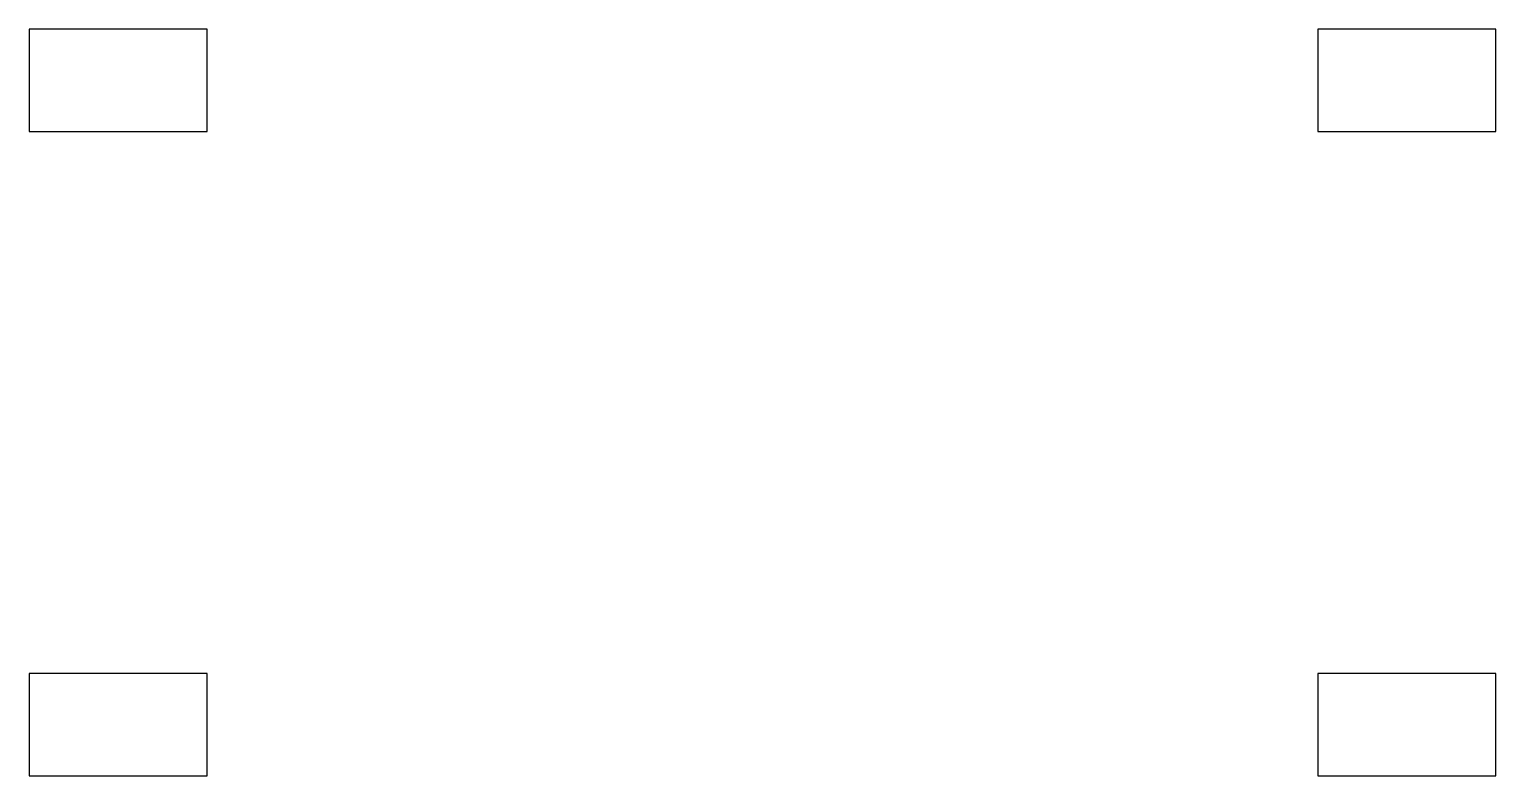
# Model space of a CAD drawing. Header units: centimetres. Extents: x -7 to 107, y -4 to 54.
import ezdxf

# ---------------------------------------------------------------- set-up
doc = ezdxf.new("R2010")
doc.units = ezdxf.units.CM

msp = doc.modelspace()

# ---------------------------------------------------------------- linework, layer by layer
for points in [[(6.9, 53.96), (-6.9, 53.96), (-6.9, 46.04), (6.9, 46.04)], [(106.9, 53.96), (93.1, 53.96), (93.1, 46.04), (106.9, 46.04)], [(6.9, 3.96), (-6.9, 3.96), (-6.9, -3.96), (6.9, -3.96)], [(106.9, 3.96), (93.1, 3.96), (93.1, -3.96), (106.9, -3.96)]]:
    msp.add_lwpolyline(points, close=True)

doc.saveas('drawing.dxf')
